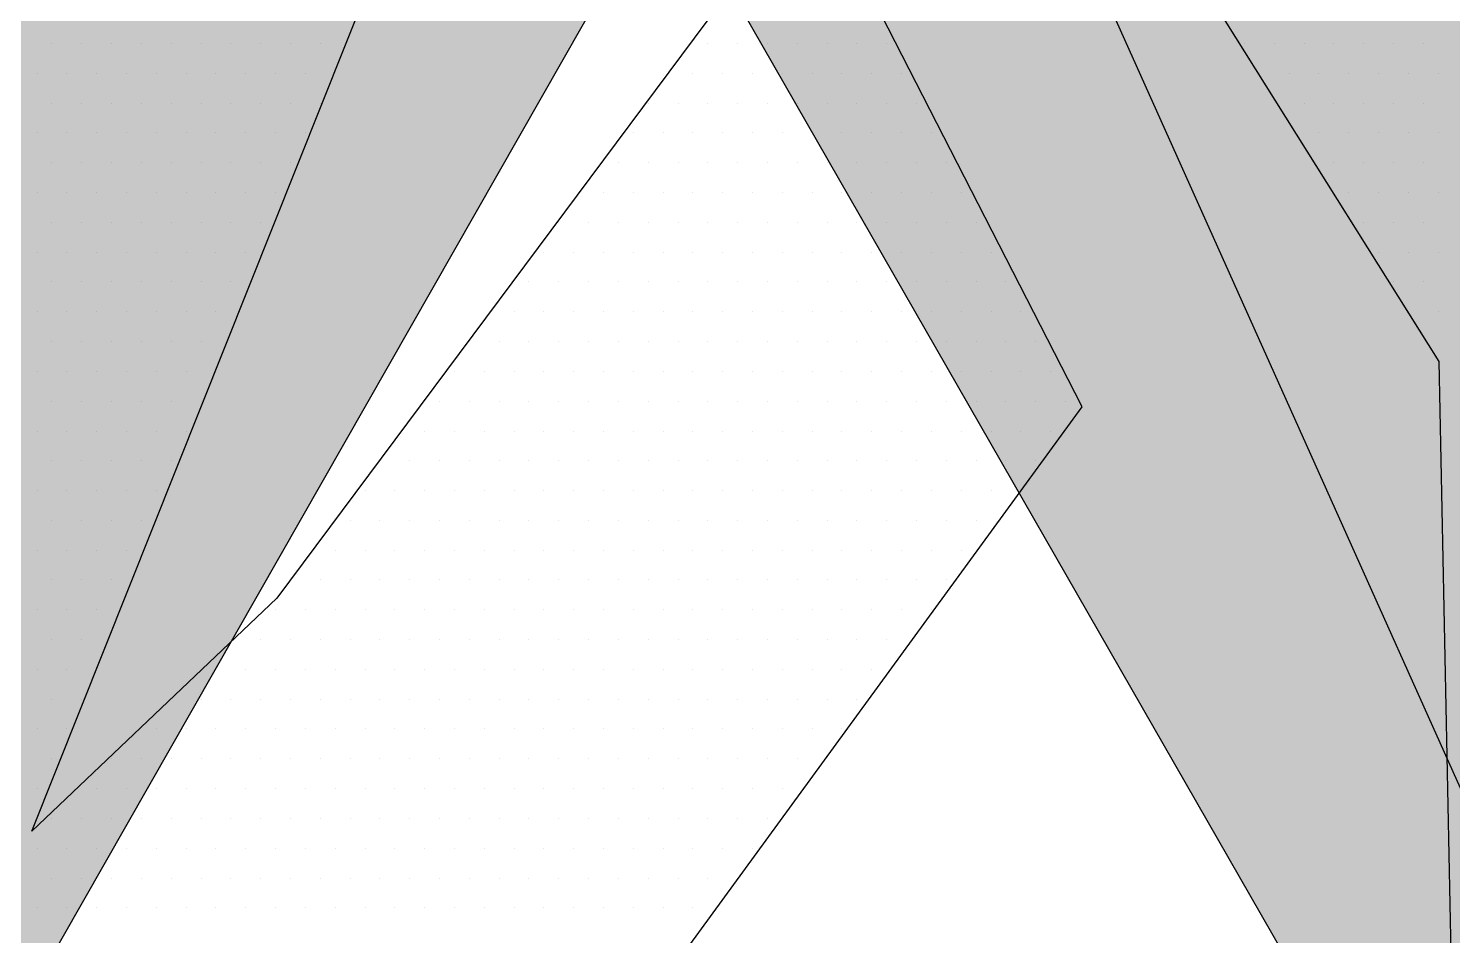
# Model space of a CAD drawing. Header units: metres. Extents: x 9606 to 9900, y 4805 to 4952.
# Drawn here: x 9832.173 to 9832.699, y 4845.294 to 4845.629 of the extents above; entities that cross this region are included whole.
import ezdxf

# ---------------------------------------------------------------- set-up
doc = ezdxf.new("R2010")
doc.units = ezdxf.units.M
doc.header["$LTSCALE"] = 2
doc.linetypes.add('CACHEX2', pattern=[0.75, 0.5, -0.25])
for name, color, linetype in [('CARTOUCHE', 7, 'Continuous'), ('LOGO', 4, 'Continuous'), ('rosace', 7, 'Continuous')]:
    doc.layers.add(name, color=color, linetype=linetype)

# ---------------------------------------------------------------- blocks, each defined once
blk = doc.blocks.new('A$C715108E3')
at = {"layer": 'LOGO', "color": 131}
for p, q in [((-9.2863, -16.1747), (-9.2863, -16.1747)), ((-9.1945, -16.1747), (-9.1945, -16.1747)), ((-9.1027, -16.1747), (-9.1027, -16.1747)), ((-9.0112, -16.1747), (-9.0112, -16.1747)), ((-8.9194, -16.1747), (-8.9194, -16.1747)), ((-8.8273, -16.1747), (-8.8273, -16.1747)), ((-8.7361, -16.1747), (-8.7361, -16.1747)), ((-8.6442, -16.1747), (-8.6442, -16.1747)), ((-8.552, -16.1747), (-8.552, -16.1747)), ((-8.461, -16.1747), (-8.461, -16.1747)), ((-7.3228, -16.1747), (-7.3228, -16.1747)), ((-7.2683, -16.1747), (-7.2683, -16.1747)), ((-7.1764, -16.1747), (-7.1764, -16.1747)), ((-7.0846, -16.1747), (-7.0846, -16.1747)), ((-6.9924, -16.1747), (-6.9924, -16.1747)), ((-6.9013, -16.1747), (-6.9013, -16.1747)), ((-6.8095, -16.1747), (-6.8095, -16.1747)), ((-6.7175, -16.1747), (-6.7175, -16.1747)), ((-5.6329, -16.1747), (-5.6329, -16.1747)), ((-5.6168, -16.1747), (-5.6168, -16.1747)), ((-5.5248, -16.1747), (-5.5248, -16.1747)), ((-5.4335, -16.1747), (-5.4335, -16.1747)), ((-5.3417, -16.1747), (-5.3417, -16.1747)), ((-5.2498, -16.1747), (-5.2498, -16.1747)), ((-5.1584, -16.1747), (-5.1584, -16.1747)), ((-5.0665, -16.1747), (-5.0665, -16.1747)), ((-9.3321, -16.2673), (-9.3321, -16.2673)), ((-9.2402, -16.2673), (-9.2402, -16.2673)), ((-9.1488, -16.2673), (-9.1488, -16.2673)), ((-9.0569, -16.2673), (-9.0569, -16.2673)), ((-8.9651, -16.2673), (-8.9651, -16.2673)), ((-8.8736, -16.2673), (-8.8736, -16.2673)), ((-8.7818, -16.2673), (-8.7818, -16.2673)), ((-8.69, -16.2673), (-8.69, -16.2673)), ((-8.5985, -16.2673), (-8.5985, -16.2673)), ((-8.5067, -16.2673), (-8.5067, -16.2673)), ((-7.3908, -16.2673), (-7.3908, -16.2673)), ((-7.314, -16.2673), (-7.314, -16.2673)), ((-7.2222, -16.2673), (-7.2222, -16.2673)), ((-7.1307, -16.2673), (-7.1307, -16.2673)), ((-7.0389, -16.2673), (-7.0389, -16.2673)), ((-6.947, -16.2673), (-6.947, -16.2673)), ((-6.8552, -16.2673), (-6.8552, -16.2673)), ((-6.7637, -16.2673), (-6.7637, -16.2673)), ((-6.6719, -16.2673), (-6.6719, -16.2673)), ((-5.5755, -16.2675), (-5.5755, -16.2675)), ((-5.5712, -16.2675), (-5.5712, -16.2675)), ((-5.4792, -16.2675), (-5.4792, -16.2675)), ((-5.3874, -16.2675), (-5.3874, -16.2675)), ((-5.2959, -16.2675), (-5.2959, -16.2675)), ((-5.2041, -16.2675), (-5.2041, -16.2675)), ((-5.1123, -16.2675), (-5.1123, -16.2675)), ((-5.0208, -16.2675), (-5.0208, -16.2675)), ((-9.2863, -16.3587), (-9.2863, -16.3587)), ((-9.1945, -16.3587), (-9.1945, -16.3587)), ((-9.1027, -16.3587), (-9.1027, -16.3587)), ((-9.0112, -16.3587), (-9.0112, -16.3587)), ((-8.9194, -16.3587), (-8.9194, -16.3587)), ((-8.8273, -16.3587), (-8.8273, -16.3587)), ((-8.7361, -16.3587), (-8.7361, -16.3587)), ((-8.6442, -16.3587), (-8.6442, -16.3587)), ((-8.552, -16.3587), (-8.552, -16.3587)), ((-8.461, -16.3587), (-8.461, -16.3587)), ((-7.4592, -16.3587), (-7.4592, -16.3587)), ((-7.4515, -16.3587), (-7.4515, -16.3587)), ((-7.3597, -16.3587), (-7.3597, -16.3587)), ((-7.2683, -16.3587), (-7.2683, -16.3587)), ((-7.1764, -16.3587), (-7.1764, -16.3587)), ((-7.0846, -16.3587), (-7.0846, -16.3587)), ((-6.9924, -16.3587), (-6.9924, -16.3587)), ((-6.9013, -16.3587), (-6.9013, -16.3587)), ((-6.8095, -16.3587), (-6.8095, -16.3587)), ((-6.7175, -16.3587), (-6.7175, -16.3587)), ((-6.6262, -16.3587), (-6.6262, -16.3587)), ((-5.5178, -16.3587), (-5.5178, -16.3587)), ((-5.4335, -16.3587), (-5.4335, -16.3587)), ((-5.3417, -16.3587), (-5.3417, -16.3587)), ((-5.2498, -16.3587), (-5.2498, -16.3587)), ((-5.1584, -16.3587), (-5.1584, -16.3587)), ((-5.0665, -16.3587), (-5.0665, -16.3587)), ((-9.3321, -16.45), (-9.3321, -16.45)), ((-9.2402, -16.45), (-9.2402, -16.45)), ((-9.1488, -16.45), (-9.1488, -16.45)), ((-9.0569, -16.45), (-9.0569, -16.45)), ((-8.9651, -16.45), (-8.9651, -16.45)), ((-8.8736, -16.45), (-8.8736, -16.45)), ((-8.7818, -16.45), (-8.7818, -16.45)), ((-8.69, -16.45), (-8.69, -16.45)), ((-8.5985, -16.45), (-8.5985, -16.45)), ((-8.5067, -16.45), (-8.5067, -16.45)), ((-7.5276, -16.45), (-7.5276, -16.45)), ((-7.4973, -16.45), (-7.4973, -16.45)), ((-7.4058, -16.45), (-7.4058, -16.45)), ((-7.314, -16.45), (-7.314, -16.45)), ((-7.2222, -16.45), (-7.2222, -16.45)), ((-7.1307, -16.45), (-7.1307, -16.45)), ((-7.0389, -16.45), (-7.0389, -16.45)), ((-6.947, -16.45), (-6.947, -16.45)), ((-6.8552, -16.45), (-6.8552, -16.45)), ((-6.7637, -16.45), (-6.7637, -16.45)), ((-6.6719, -16.45), (-6.6719, -16.45)), ((-6.5797, -16.45), (-6.5797, -16.45)), ((-5.4603, -16.45), (-5.4603, -16.45)), ((-5.3874, -16.45), (-5.3874, -16.45)), ((-5.2959, -16.45), (-5.2959, -16.45)), ((-5.2041, -16.45), (-5.2041, -16.45)), ((-5.1123, -16.45), (-5.1123, -16.45)), ((-5.0208, -16.45), (-5.0208, -16.45)), ((-9.2863, -16.5424), (-9.2863, -16.5424)), ((-9.1945, -16.5424), (-9.1945, -16.5424)), ((-9.1027, -16.5424), (-9.1027, -16.5424)), ((-9.0112, -16.5424), (-9.0112, -16.5424)), ((-8.9194, -16.5424), (-8.9194, -16.5424)), ((-8.8273, -16.5424), (-8.8273, -16.5424)), ((-8.7361, -16.5424), (-8.7361, -16.5424)), ((-8.6442, -16.5424), (-8.6442, -16.5424)), ((-8.552, -16.5424), (-8.552, -16.5424)), ((-7.5957, -16.5424), (-7.5957, -16.5424)), ((-7.5434, -16.5424), (-7.5434, -16.5424)), ((-7.4515, -16.5424), (-7.4515, -16.5424)), ((-7.3597, -16.5424), (-7.3597, -16.5424)), ((-7.2683, -16.5424), (-7.2683, -16.5424)), ((-7.1764, -16.5424), (-7.1764, -16.5424)), ((-7.0846, -16.5424), (-7.0846, -16.5424)), ((-6.9924, -16.5424), (-6.9924, -16.5424)), ((-6.9013, -16.5424), (-6.9013, -16.5424)), ((-6.8095, -16.5424), (-6.8095, -16.5424)), ((-6.7175, -16.5424), (-6.7175, -16.5424)), ((-6.6262, -16.5424), (-6.6262, -16.5424)), ((-6.5343, -16.5424), (-6.5343, -16.5424)), ((-5.4031, -16.5424), (-5.4031, -16.5424)), ((-5.3417, -16.5424), (-5.3417, -16.5424)), ((-5.2498, -16.5424), (-5.2498, -16.5424)), ((-5.1584, -16.5424), (-5.1584, -16.5424)), ((-5.0665, -16.5424), (-5.0665, -16.5424)), ((-9.3321, -16.6339), (-9.3321, -16.6339)), ((-9.2402, -16.6339), (-9.2402, -16.6339)), ((-9.1488, -16.6339), (-9.1488, -16.6339)), ((-9.0569, -16.6339), (-9.0569, -16.6339)), ((-8.9651, -16.6339), (-8.9651, -16.6339)), ((-8.8736, -16.6339), (-8.8736, -16.6339)), ((-8.7818, -16.6339), (-8.7818, -16.6339)), ((-8.69, -16.6339), (-8.69, -16.6339)), ((-8.5985, -16.6339), (-8.5985, -16.6339)), ((-7.6641, -16.6339), (-7.6641, -16.6339)), ((-7.5891, -16.6339), (-7.5891, -16.6339)), ((-7.4973, -16.6339), (-7.4973, -16.6339)), ((-7.4058, -16.6339), (-7.4058, -16.6339)), ((-7.314, -16.6339), (-7.314, -16.6339)), ((-7.2222, -16.6339), (-7.2222, -16.6339)), ((-7.1307, -16.6339), (-7.1307, -16.6339)), ((-7.0389, -16.6339), (-7.0389, -16.6339)), ((-6.947, -16.6339), (-6.947, -16.6339)), ((-6.8552, -16.6339), (-6.8552, -16.6339)), ((-6.7637, -16.6339), (-6.7637, -16.6339)), ((-6.6719, -16.6339), (-6.6719, -16.6339)), ((-6.5797, -16.6339), (-6.5797, -16.6339)), ((-6.4886, -16.6339), (-6.4886, -16.6339)), ((-5.3454, -16.6339), (-5.3454, -16.6339)), ((-5.2959, -16.6339), (-5.2959, -16.6339)), ((-5.2041, -16.6339), (-5.2041, -16.6339)), ((-5.1123, -16.6339), (-5.1123, -16.6339)), ((-5.0208, -16.6339), (-5.0208, -16.6339)), ((-9.2863, -16.7251), (-9.2863, -16.7251)), ((-9.1945, -16.7251), (-9.1945, -16.7251)), ((-9.1027, -16.7251), (-9.1027, -16.7251)), ((-9.0112, -16.7251), (-9.0112, -16.7251)), ((-8.9194, -16.7251), (-8.9194, -16.7251)), ((-8.8273, -16.7251), (-8.8273, -16.7251)), ((-8.7361, -16.7251), (-8.7361, -16.7251)), ((-8.6442, -16.7251), (-8.6442, -16.7251)), ((-7.7321, -16.7251), (-7.7321, -16.7251)), ((-7.7267, -16.7251), (-7.7267, -16.7251)), ((-7.635, -16.7251), (-7.635, -16.7251)), ((-7.5434, -16.7251), (-7.5434, -16.7251)), ((-7.4515, -16.7251), (-7.4515, -16.7251)), ((-7.3597, -16.7251), (-7.3597, -16.7251)), ((-7.2683, -16.7251), (-7.2683, -16.7251)), ((-7.1764, -16.7251), (-7.1764, -16.7251)), ((-7.0846, -16.7251), (-7.0846, -16.7251)), ((-6.9924, -16.7251), (-6.9924, -16.7251)), ((-6.9013, -16.7251), (-6.9013, -16.7251)), ((-6.8095, -16.7251), (-6.8095, -16.7251)), ((-6.7175, -16.7251), (-6.7175, -16.7251)), ((-6.6262, -16.7251), (-6.6262, -16.7251)), ((-6.5343, -16.7251), (-6.5343, -16.7251)), ((-6.4423, -16.7251), (-6.4423, -16.7251)), ((-5.2877, -16.7251), (-5.2877, -16.7251)), ((-5.2498, -16.7251), (-5.2498, -16.7251)), ((-5.1584, -16.7251), (-5.1584, -16.7251)), ((-5.0665, -16.7251), (-5.0665, -16.7251)), ((-9.3321, -16.8175), (-9.3321, -16.8175)), ((-9.2402, -16.8175), (-9.2402, -16.8175)), ((-9.1488, -16.8175), (-9.1488, -16.8175)), ((-9.0569, -16.8175), (-9.0569, -16.8175)), ((-8.9651, -16.8175), (-8.9651, -16.8175)), ((-8.8736, -16.8175), (-8.8736, -16.8175)), ((-8.7818, -16.8175), (-8.7818, -16.8175)), ((-8.69, -16.8175), (-8.69, -16.8175)), ((-7.8005, -16.8175), (-7.8005, -16.8175)), ((-7.7724, -16.8175), (-7.7724, -16.8175)), ((-7.6809, -16.8175), (-7.6809, -16.8175)), ((-7.5891, -16.8175), (-7.5891, -16.8175)), ((-7.4973, -16.8175), (-7.4973, -16.8175)), ((-7.4058, -16.8175), (-7.4058, -16.8175)), ((-7.314, -16.8175), (-7.314, -16.8175)), ((-7.2222, -16.8175), (-7.2222, -16.8175)), ((-7.1307, -16.8175), (-7.1307, -16.8175)), ((-7.0389, -16.8175), (-7.0389, -16.8175)), ((-6.947, -16.8175), (-6.947, -16.8175)), ((-6.8552, -16.8175), (-6.8552, -16.8175)), ((-6.7637, -16.8175), (-6.7637, -16.8175)), ((-6.6719, -16.8175), (-6.6719, -16.8175)), ((-6.5797, -16.8175), (-6.5797, -16.8175)), ((-6.4886, -16.8175), (-6.4886, -16.8175)), ((-6.3966, -16.8175), (-6.3966, -16.8175)), ((-5.2301, -16.8175), (-5.2301, -16.8175)), ((-5.2041, -16.8175), (-5.2041, -16.8175)), ((-5.1123, -16.8175), (-5.1123, -16.8175)), ((-5.0208, -16.8175), (-5.0208, -16.8175)), ((-9.2863, -16.909), (-9.2863, -16.909)), ((-9.1945, -16.909), (-9.1945, -16.909)), ((-9.1027, -16.909), (-9.1027, -16.909)), ((-9.0112, -16.909), (-9.0112, -16.909)), ((-8.9194, -16.909), (-8.9194, -16.909)), ((-8.8273, -16.909), (-8.8273, -16.909)), ((-8.7361, -16.909), (-8.7361, -16.909)), ((-7.8693, -16.909), (-7.8693, -16.909)), ((-7.8187, -16.909), (-7.8187, -16.909)), ((-7.7267, -16.909), (-7.7267, -16.909)), ((-7.635, -16.909), (-7.635, -16.909)), ((-7.5434, -16.909), (-7.5434, -16.909)), ((-7.4515, -16.909), (-7.4515, -16.909)), ((-7.3597, -16.909), (-7.3597, -16.909)), ((-7.2683, -16.909), (-7.2683, -16.909)), ((-7.1764, -16.909), (-7.1764, -16.909)), ((-7.0846, -16.909), (-7.0846, -16.909)), ((-6.9924, -16.909), (-6.9924, -16.909)), ((-6.9013, -16.909), (-6.9013, -16.909)), ((-6.8095, -16.909), (-6.8095, -16.909)), ((-6.7175, -16.909), (-6.7175, -16.909)), ((-6.6262, -16.909), (-6.6262, -16.909)), ((-6.5343, -16.909), (-6.5343, -16.909)), ((-6.4423, -16.909), (-6.4423, -16.909)), ((-6.3511, -16.909), (-6.3511, -16.909)), ((-5.1726, -16.909), (-5.1726, -16.909)), ((-5.1584, -16.909), (-5.1584, -16.909)), ((-5.0665, -16.909), (-5.0665, -16.909)), ((-9.3321, -17.0003), (-9.3321, -17.0003)), ((-9.2402, -17.0003), (-9.2402, -17.0003)), ((-9.1488, -17.0003), (-9.1488, -17.0003)), ((-9.0569, -17.0003), (-9.0569, -17.0003)), ((-8.9651, -17.0003), (-8.9651, -17.0003)), ((-8.8736, -17.0003), (-8.8736, -17.0003)), ((-8.7818, -17.0003), (-8.7818, -17.0003)), ((-7.9373, -17.0003), (-7.9373, -17.0003)), ((-7.8642, -17.0003), (-7.8642, -17.0003)), ((-7.7724, -17.0003), (-7.7724, -17.0003)), ((-7.6809, -17.0003), (-7.6809, -17.0003)), ((-7.5891, -17.0003), (-7.5891, -17.0003)), ((-7.4973, -17.0003), (-7.4973, -17.0003)), ((-7.4058, -17.0003), (-7.4058, -17.0003)), ((-7.314, -17.0003), (-7.314, -17.0003)), ((-7.2222, -17.0003), (-7.2222, -17.0003)), ((-7.1307, -17.0003), (-7.1307, -17.0003)), ((-7.0389, -17.0003), (-7.0389, -17.0003)), ((-6.947, -17.0003), (-6.947, -17.0003)), ((-6.8552, -17.0003), (-6.8552, -17.0003)), ((-6.7637, -17.0003), (-6.7637, -17.0003)), ((-6.6719, -17.0003), (-6.6719, -17.0003)), ((-6.5797, -17.0003), (-6.5797, -17.0003)), ((-6.4886, -17.0003), (-6.4886, -17.0003)), ((-6.3966, -17.0003), (-6.3966, -17.0003)), ((-6.3046, -17.0003), (-6.3046, -17.0003)), ((-5.1149, -17.0003), (-5.1149, -17.0003)), ((-5.1123, -17.0003), (-5.1123, -17.0003)), ((-5.0208, -17.0003), (-5.0208, -17.0003)), ((-9.2863, -17.0928), (-9.2863, -17.0928)), ((-9.1945, -17.0928), (-9.1945, -17.0928)), ((-9.1027, -17.0928), (-9.1027, -17.0928)), ((-9.0112, -17.0928), (-9.0112, -17.0928)), ((-8.9194, -17.0928), (-8.9194, -17.0928)), ((-8.8273, -17.0928), (-8.8273, -17.0928)), ((-8.0059, -17.0928), (-8.0059, -17.0928)), ((-8.002, -17.0928), (-8.002, -17.0928)), ((-7.91, -17.0928), (-7.91, -17.0928)), ((-7.8187, -17.0928), (-7.8187, -17.0928)), ((-7.7267, -17.0928), (-7.7267, -17.0928)), ((-7.635, -17.0928), (-7.635, -17.0928)), ((-7.5434, -17.0928), (-7.5434, -17.0928)), ((-7.4515, -17.0928), (-7.4515, -17.0928)), ((-7.3597, -17.0928), (-7.3597, -17.0928)), ((-7.2683, -17.0928), (-7.2683, -17.0928)), ((-7.1764, -17.0928), (-7.1764, -17.0928)), ((-7.0846, -17.0928), (-7.0846, -17.0928)), ((-6.9924, -17.0928), (-6.9924, -17.0928)), ((-6.9013, -17.0928), (-6.9013, -17.0928)), ((-6.8095, -17.0928), (-6.8095, -17.0928)), ((-6.7175, -17.0928), (-6.7175, -17.0928)), ((-6.6262, -17.0928), (-6.6262, -17.0928)), ((-6.5343, -17.0928), (-6.5343, -17.0928)), ((-6.4423, -17.0928), (-6.4423, -17.0928)), ((-6.3511, -17.0928), (-6.3511, -17.0928)), ((-6.259, -17.0928), (-6.259, -17.0928)), ((-5.0579, -17.0928), (-5.0579, -17.0928)), ((-9.3321, -17.1843), (-9.3321, -17.1843)), ((-9.2402, -17.1843), (-9.2402, -17.1843)), ((-9.1488, -17.1843), (-9.1488, -17.1843)), ((-9.0569, -17.1843), (-9.0569, -17.1843)), ((-8.9651, -17.1843), (-8.9651, -17.1843)), ((-8.8736, -17.1843), (-8.8736, -17.1843)), ((-8.0743, -17.1843), (-8.0743, -17.1843)), ((-8.0475, -17.1843), (-8.0475, -17.1843)), ((-7.9563, -17.1843), (-7.9563, -17.1843)), ((-7.8642, -17.1843), (-7.8642, -17.1843)), ((-7.7724, -17.1843), (-7.7724, -17.1843)), ((-7.6809, -17.1843), (-7.6809, -17.1843)), ((-7.5891, -17.1843), (-7.5891, -17.1843)), ((-7.4973, -17.1843), (-7.4973, -17.1843)), ((-7.4058, -17.1843), (-7.4058, -17.1843)), ((-7.314, -17.1843), (-7.314, -17.1843)), ((-7.2222, -17.1843), (-7.2222, -17.1843)), ((-7.1307, -17.1843), (-7.1307, -17.1843)), ((-7.0389, -17.1843), (-7.0389, -17.1843)), ((-6.947, -17.1843), (-6.947, -17.1843)), ((-6.8552, -17.1843), (-6.8552, -17.1843)), ((-6.7637, -17.1843), (-6.7637, -17.1843)), ((-6.6719, -17.1843), (-6.6719, -17.1843)), ((-6.5797, -17.1843), (-6.5797, -17.1843)), ((-6.4886, -17.1843), (-6.4886, -17.1843)), ((-6.3966, -17.1843), (-6.3966, -17.1843)), ((-6.3046, -17.1843), (-6.3046, -17.1843)), ((-6.2133, -17.1843), (-6.2133, -17.1843)), ((-5.0182, -17.1843), (-5.0182, -17.1843)), ((-9.2863, -17.2756), (-9.2863, -17.2756)), ((-9.1945, -17.2756), (-9.1945, -17.2756)), ((-9.1027, -17.2756), (-9.1027, -17.2756)), ((-9.0112, -17.2756), (-9.0112, -17.2756)), ((-8.9194, -17.2756), (-8.9194, -17.2756)), ((-8.8273, -17.2756), (-8.8273, -17.2756)), ((-8.1424, -17.2756), (-8.1424, -17.2756)), ((-8.094, -17.2756), (-8.094, -17.2756)), ((-8.002, -17.2756), (-8.002, -17.2756)), ((-7.91, -17.2756), (-7.91, -17.2756)), ((-7.8187, -17.2756), (-7.8187, -17.2756)), ((-7.7267, -17.2756), (-7.7267, -17.2756)), ((-7.635, -17.2756), (-7.635, -17.2756)), ((-7.5434, -17.2756), (-7.5434, -17.2756)), ((-7.4515, -17.2756), (-7.4515, -17.2756)), ((-7.3597, -17.2756), (-7.3597, -17.2756)), ((-7.2683, -17.2756), (-7.2683, -17.2756)), ((-7.1764, -17.2756), (-7.1764, -17.2756)), ((-7.0846, -17.2756), (-7.0846, -17.2756)), ((-6.9924, -17.2756), (-6.9924, -17.2756)), ((-6.9013, -17.2756), (-6.9013, -17.2756)), ((-6.8095, -17.2756), (-6.8095, -17.2756)), ((-6.7175, -17.2756), (-6.7175, -17.2756)), ((-6.6262, -17.2756), (-6.6262, -17.2756)), ((-6.5343, -17.2756), (-6.5343, -17.2756)), ((-6.4423, -17.2756), (-6.4423, -17.2756)), ((-6.3511, -17.2756), (-6.3511, -17.2756)), ((-6.259, -17.2756), (-6.259, -17.2756)), ((-6.1674, -17.2756), (-6.1674, -17.2756)), ((-5.0167, -17.2756), (-5.0167, -17.2756)), ((-9.3321, -17.368), (-9.3321, -17.368)), ((-9.2402, -17.368), (-9.2402, -17.368)), ((-9.1488, -17.368), (-9.1488, -17.368)), ((-9.0569, -17.368), (-9.0569, -17.368)), ((-8.9651, -17.368), (-8.9651, -17.368)), ((-8.8736, -17.368), (-8.8736, -17.368)), ((-8.2108, -17.368), (-8.2108, -17.368)), ((-8.1394, -17.368), (-8.1394, -17.368)), ((-8.0475, -17.368), (-8.0475, -17.368)), ((-7.9563, -17.368), (-7.9563, -17.368)), ((-7.8642, -17.368), (-7.8642, -17.368)), ((-7.7724, -17.368), (-7.7724, -17.368)), ((-7.6809, -17.368), (-7.6809, -17.368)), ((-7.5891, -17.368), (-7.5891, -17.368)), ((-7.4973, -17.368), (-7.4973, -17.368)), ((-7.4058, -17.368), (-7.4058, -17.368)), ((-7.314, -17.368), (-7.314, -17.368)), ((-7.2222, -17.368), (-7.2222, -17.368)), ((-7.1307, -17.368), (-7.1307, -17.368)), ((-7.0389, -17.368), (-7.0389, -17.368)), ((-6.947, -17.368), (-6.947, -17.368)), ((-6.8552, -17.368), (-6.8552, -17.368)), ((-6.7637, -17.368), (-6.7637, -17.368)), ((-6.6719, -17.368), (-6.6719, -17.368)), ((-6.5797, -17.368), (-6.5797, -17.368)), ((-6.4886, -17.368), (-6.4886, -17.368)), ((-6.3966, -17.368), (-6.3966, -17.368)), ((-6.3046, -17.368), (-6.3046, -17.368)), ((-6.2133, -17.368), (-6.2133, -17.368)), ((-5.0142, -17.368), (-5.0142, -17.368)), ((-9.2863, -17.4592), (-9.2863, -17.4592)), ((-9.1945, -17.4592), (-9.1945, -17.4592)), ((-9.1027, -17.4592), (-9.1027, -17.4592)), ((-9.0112, -17.4592), (-9.0112, -17.4592)), ((-8.9194, -17.4592), (-8.9194, -17.4592)), ((-8.2788, -17.4592), (-8.2788, -17.4592)), ((-8.2771, -17.4592), (-8.2771, -17.4592)), ((-8.1851, -17.4592), (-8.1851, -17.4592)), ((-8.094, -17.4592), (-8.094, -17.4592)), ((-8.002, -17.4592), (-8.002, -17.4592)), ((-7.91, -17.4592), (-7.91, -17.4592)), ((-7.8187, -17.4592), (-7.8187, -17.4592)), ((-7.7267, -17.4592), (-7.7267, -17.4592)), ((-7.635, -17.4592), (-7.635, -17.4592)), ((-7.5434, -17.4592), (-7.5434, -17.4592)), ((-7.4515, -17.4592), (-7.4515, -17.4592)), ((-7.3597, -17.4592), (-7.3597, -17.4592)), ((-7.2683, -17.4592), (-7.2683, -17.4592)), ((-7.1764, -17.4592), (-7.1764, -17.4592)), ((-7.0846, -17.4592), (-7.0846, -17.4592)), ((-6.9924, -17.4592), (-6.9924, -17.4592)), ((-6.9013, -17.4592), (-6.9013, -17.4592)), ((-6.8095, -17.4592), (-6.8095, -17.4592)), ((-6.7175, -17.4592), (-6.7175, -17.4592)), ((-6.6262, -17.4592), (-6.6262, -17.4592)), ((-6.5343, -17.4592), (-6.5343, -17.4592)), ((-6.4423, -17.4592), (-6.4423, -17.4592)), ((-6.3511, -17.4592), (-6.3511, -17.4592)), ((-6.259, -17.4592), (-6.259, -17.4592)), ((-5.0127, -17.4592), (-5.0127, -17.4592)), ((-9.3321, -17.5507), (-9.3321, -17.5507)), ((-9.2402, -17.5507), (-9.2402, -17.5507)), ((-9.1488, -17.5507), (-9.1488, -17.5507)), ((-9.0569, -17.5507), (-9.0569, -17.5507)), ((-8.9651, -17.5507), (-8.9651, -17.5507)), ((-8.3472, -17.5507), (-8.3472, -17.5507)), ((-8.3228, -17.5507), (-8.3228, -17.5507)), ((-8.2316, -17.5507), (-8.2316, -17.5507)), ((-8.1394, -17.5507), (-8.1394, -17.5507)), ((-8.0475, -17.5507), (-8.0475, -17.5507)), ((-7.9563, -17.5507), (-7.9563, -17.5507)), ((-7.8642, -17.5507), (-7.8642, -17.5507)), ((-7.7724, -17.5507), (-7.7724, -17.5507)), ((-7.6809, -17.5507), (-7.6809, -17.5507)), ((-7.5891, -17.5507), (-7.5891, -17.5507)), ((-7.4973, -17.5507), (-7.4973, -17.5507)), ((-7.4058, -17.5507), (-7.4058, -17.5507)), ((-7.314, -17.5507), (-7.314, -17.5507)), ((-7.2222, -17.5507), (-7.2222, -17.5507)), ((-7.1307, -17.5507), (-7.1307, -17.5507)), ((-7.0389, -17.5507), (-7.0389, -17.5507)), ((-6.947, -17.5507), (-6.947, -17.5507)), ((-6.8552, -17.5507), (-6.8552, -17.5507)), ((-6.7637, -17.5507), (-6.7637, -17.5507)), ((-6.6719, -17.5507), (-6.6719, -17.5507)), ((-6.5797, -17.5507), (-6.5797, -17.5507)), ((-6.4886, -17.5507), (-6.4886, -17.5507)), ((-6.3966, -17.5507), (-6.3966, -17.5507)), ((-6.3046, -17.5507), (-6.3046, -17.5507)), ((-5.0103, -17.5507), (-5.0103, -17.5507)), ((-9.2863, -17.6431), (-9.2863, -17.6431)), ((-9.1945, -17.6431), (-9.1945, -17.6431)), ((-9.1027, -17.6431), (-9.1027, -17.6431)), ((-9.0112, -17.6431), (-9.0112, -17.6431)), ((-8.4156, -17.6431), (-8.4156, -17.6431)), ((-8.3691, -17.6431), (-8.3691, -17.6431)), ((-8.2771, -17.6431), (-8.2771, -17.6431)), ((-8.1851, -17.6431), (-8.1851, -17.6431)), ((-8.094, -17.6431), (-8.094, -17.6431)), ((-8.002, -17.6431), (-8.002, -17.6431)), ((-7.91, -17.6431), (-7.91, -17.6431)), ((-7.8187, -17.6431), (-7.8187, -17.6431)), ((-7.7267, -17.6431), (-7.7267, -17.6431)), ((-7.635, -17.6431), (-7.635, -17.6431)), ((-7.5434, -17.6431), (-7.5434, -17.6431)), ((-7.4515, -17.6431), (-7.4515, -17.6431)), ((-7.3597, -17.6431), (-7.3597, -17.6431)), ((-7.2683, -17.6431), (-7.2683, -17.6431)), ((-7.1764, -17.6431), (-7.1764, -17.6431)), ((-7.0846, -17.6431), (-7.0846, -17.6431)), ((-6.9924, -17.6431), (-6.9924, -17.6431)), ((-6.9013, -17.6431), (-6.9013, -17.6431)), ((-6.8095, -17.6431), (-6.8095, -17.6431)), ((-6.7175, -17.6431), (-6.7175, -17.6431)), ((-6.6262, -17.6431), (-6.6262, -17.6431)), ((-6.5343, -17.6431), (-6.5343, -17.6431)), ((-6.4423, -17.6431), (-6.4423, -17.6431)), ((-5.0088, -17.6431), (-5.0088, -17.6431)), ((-9.3321, -17.7343), (-9.3321, -17.7343)), ((-9.2402, -17.7343), (-9.2402, -17.7343)), ((-9.1488, -17.7343), (-9.1488, -17.7343)), ((-9.0569, -17.7343), (-9.0569, -17.7343)), ((-8.4838, -17.7343), (-8.4838, -17.7343)), ((-8.4149, -17.7343), (-8.4149, -17.7343)), ((-8.3228, -17.7343), (-8.3228, -17.7343)), ((-8.2316, -17.7343), (-8.2316, -17.7343)), ((-8.1394, -17.7343), (-8.1394, -17.7343)), ((-8.0475, -17.7343), (-8.0475, -17.7343)), ((-7.9563, -17.7343), (-7.9563, -17.7343)), ((-7.8642, -17.7343), (-7.8642, -17.7343)), ((-7.7724, -17.7343), (-7.7724, -17.7343)), ((-7.6809, -17.7343), (-7.6809, -17.7343)), ((-7.5891, -17.7343), (-7.5891, -17.7343)), ((-7.4973, -17.7343), (-7.4973, -17.7343)), ((-7.4058, -17.7343), (-7.4058, -17.7343)), ((-7.314, -17.7343), (-7.314, -17.7343)), ((-7.2222, -17.7343), (-7.2222, -17.7343)), ((-7.1307, -17.7343), (-7.1307, -17.7343)), ((-7.0389, -17.7343), (-7.0389, -17.7343)), ((-6.947, -17.7343), (-6.947, -17.7343)), ((-6.8552, -17.7343), (-6.8552, -17.7343)), ((-6.7637, -17.7343), (-6.7637, -17.7343)), ((-6.6719, -17.7343), (-6.6719, -17.7343)), ((-6.5797, -17.7343), (-6.5797, -17.7343)), ((-6.4886, -17.7343), (-6.4886, -17.7343)), ((-5.0066, -17.7343), (-5.0066, -17.7343)), ((-9.2863, -17.8258), (-9.2863, -17.8258)), ((-9.1945, -17.8258), (-9.1945, -17.8258)), ((-9.1027, -17.8258), (-9.1027, -17.8258)), ((-8.552, -17.8258), (-8.552, -17.8258)), ((-8.461, -17.8258), (-8.461, -17.8258)), ((-8.3691, -17.8258), (-8.3691, -17.8258)), ((-8.2771, -17.8258), (-8.2771, -17.8258)), ((-8.1851, -17.8258), (-8.1851, -17.8258)), ((-8.094, -17.8258), (-8.094, -17.8258)), ((-8.002, -17.8258), (-8.002, -17.8258)), ((-7.91, -17.8258), (-7.91, -17.8258)), ((-7.8187, -17.8258), (-7.8187, -17.8258)), ((-7.7267, -17.8258), (-7.7267, -17.8258)), ((-7.635, -17.8258), (-7.635, -17.8258)), ((-7.5434, -17.8258), (-7.5434, -17.8258)), ((-7.4515, -17.8258), (-7.4515, -17.8258)), ((-7.3597, -17.8258), (-7.3597, -17.8258)), ((-7.2683, -17.8258), (-7.2683, -17.8258)), ((-7.1764, -17.8258), (-7.1764, -17.8258)), ((-7.0846, -17.8258), (-7.0846, -17.8258)), ((-6.9924, -17.8258), (-6.9924, -17.8258)), ((-6.9013, -17.8258), (-6.9013, -17.8258)), ((-6.8095, -17.8258), (-6.8095, -17.8258)), ((-6.7175, -17.8258), (-6.7175, -17.8258)), ((-6.6262, -17.8258), (-6.6262, -17.8258)), ((-6.5343, -17.8258), (-6.5343, -17.8258)), ((-5.0051, -17.8258), (-5.0051, -17.8258)), ((-9.3321, -17.9182), (-9.3321, -17.9182)), ((-9.2402, -17.9182), (-9.2402, -17.9182)), ((-9.1488, -17.9182), (-9.1488, -17.9182)), ((-8.6315, -17.9182), (-8.6315, -17.9182)), ((-8.5985, -17.9182), (-8.5985, -17.9182)), ((-8.5067, -17.9182), (-8.5067, -17.9182)), ((-8.4149, -17.9182), (-8.4149, -17.9182)), ((-8.3228, -17.9182), (-8.3228, -17.9182)), ((-8.2316, -17.9182), (-8.2316, -17.9182)), ((-8.1394, -17.9182), (-8.1394, -17.9182)), ((-8.0475, -17.9182), (-8.0475, -17.9182)), ((-7.9563, -17.9182), (-7.9563, -17.9182)), ((-7.8642, -17.9182), (-7.8642, -17.9182)), ((-7.7724, -17.9182), (-7.7724, -17.9182)), ((-7.6809, -17.9182), (-7.6809, -17.9182)), ((-7.5891, -17.9182), (-7.5891, -17.9182)), ((-7.4973, -17.9182), (-7.4973, -17.9182)), ((-7.4058, -17.9182), (-7.4058, -17.9182)), ((-7.314, -17.9182), (-7.314, -17.9182)), ((-7.2222, -17.9182), (-7.2222, -17.9182)), ((-7.1307, -17.9182), (-7.1307, -17.9182)), ((-7.0389, -17.9182), (-7.0389, -17.9182)), ((-6.947, -17.9182), (-6.947, -17.9182)), ((-6.8552, -17.9182), (-6.8552, -17.9182)), ((-6.7637, -17.9182), (-6.7637, -17.9182)), ((-6.6719, -17.9182), (-6.6719, -17.9182)), ((-6.5797, -17.9182), (-6.5797, -17.9182)), ((-5.0036, -17.9182), (-5.0036, -17.9182)), ((-9.2863, -18.0097), (-9.2863, -18.0097)), ((-9.1945, -18.0097), (-9.1945, -18.0097)), ((-8.7278, -18.0097), (-8.7278, -18.0097)), ((-8.6442, -18.0097), (-8.6442, -18.0097)), ((-8.552, -18.0097), (-8.552, -18.0097)), ((-8.461, -18.0097), (-8.461, -18.0097)), ((-8.3691, -18.0097), (-8.3691, -18.0097)), ((-8.2771, -18.0097), (-8.2771, -18.0097)), ((-8.1851, -18.0097), (-8.1851, -18.0097)), ((-8.094, -18.0097), (-8.094, -18.0097)), ((-8.002, -18.0097), (-8.002, -18.0097)), ((-7.91, -18.0097), (-7.91, -18.0097)), ((-7.8187, -18.0097), (-7.8187, -18.0097)), ((-7.7267, -18.0097), (-7.7267, -18.0097)), ((-7.635, -18.0097), (-7.635, -18.0097)), ((-7.5434, -18.0097), (-7.5434, -18.0097)), ((-7.4515, -18.0097), (-7.4515, -18.0097)), ((-7.3597, -18.0097), (-7.3597, -18.0097)), ((-7.2683, -18.0097), (-7.2683, -18.0097)), ((-7.1764, -18.0097), (-7.1764, -18.0097)), ((-7.0846, -18.0097), (-7.0846, -18.0097)), ((-6.9924, -18.0097), (-6.9924, -18.0097)), ((-6.9013, -18.0097), (-6.9013, -18.0097)), ((-6.8095, -18.0097), (-6.8095, -18.0097)), ((-6.7175, -18.0097), (-6.7175, -18.0097)), ((-5.0013, -18.0097), (-5.0013, -18.0097)), ((-9.3321, -18.1009), (-9.3321, -18.1009)), ((-9.2402, -18.1009), (-9.2402, -18.1009)), ((-8.8245, -18.1009), (-8.8245, -18.1009)), ((-8.7818, -18.1009), (-8.7818, -18.1009)), ((-8.69, -18.1009), (-8.69, -18.1009)), ((-8.5985, -18.1009), (-8.5985, -18.1009)), ((-8.5067, -18.1009), (-8.5067, -18.1009)), ((-8.4149, -18.1009), (-8.4149, -18.1009)), ((-8.3228, -18.1009), (-8.3228, -18.1009)), ((-8.2316, -18.1009), (-8.2316, -18.1009)), ((-8.1394, -18.1009), (-8.1394, -18.1009)), ((-8.0475, -18.1009), (-8.0475, -18.1009)), ((-7.9563, -18.1009), (-7.9563, -18.1009)), ((-7.8642, -18.1009), (-7.8642, -18.1009)), ((-7.7724, -18.1009), (-7.7724, -18.1009)), ((-7.6809, -18.1009), (-7.6809, -18.1009)), ((-7.5891, -18.1009), (-7.5891, -18.1009)), ((-7.4973, -18.1009), (-7.4973, -18.1009)), ((-7.4058, -18.1009), (-7.4058, -18.1009)), ((-7.314, -18.1009), (-7.314, -18.1009)), ((-7.2222, -18.1009), (-7.2222, -18.1009)), ((-7.1307, -18.1009), (-7.1307, -18.1009)), ((-7.0389, -18.1009), (-7.0389, -18.1009)), ((-6.947, -18.1009), (-6.947, -18.1009)), ((-6.8552, -18.1009), (-6.8552, -18.1009)), ((-6.7637, -18.1009), (-6.7637, -18.1009)), ((-4.9998, -18.1009), (-4.9998, -18.1009)), ((-9.2863, -18.1933), (-9.2863, -18.1933)), ((-9.1945, -18.1933), (-9.1945, -18.1933)), ((-8.9216, -18.1933), (-8.9216, -18.1933)), ((-8.9194, -18.1933), (-8.9194, -18.1933)), ((-8.8273, -18.1933), (-8.8273, -18.1933)), ((-8.7361, -18.1933), (-8.7361, -18.1933)), ((-8.6442, -18.1933), (-8.6442, -18.1933)), ((-8.552, -18.1933), (-8.552, -18.1933)), ((-8.461, -18.1933), (-8.461, -18.1933)), ((-8.3691, -18.1933), (-8.3691, -18.1933)), ((-8.2771, -18.1933), (-8.2771, -18.1933)), ((-8.1851, -18.1933), (-8.1851, -18.1933)), ((-8.094, -18.1933), (-8.094, -18.1933)), ((-8.002, -18.1933), (-8.002, -18.1933)), ((-7.91, -18.1933), (-7.91, -18.1933)), ((-7.8187, -18.1933), (-7.8187, -18.1933)), ((-7.7267, -18.1933), (-7.7267, -18.1933)), ((-7.635, -18.1933), (-7.635, -18.1933)), ((-7.5434, -18.1933), (-7.5434, -18.1933)), ((-7.4515, -18.1933), (-7.4515, -18.1933)), ((-7.3597, -18.1933), (-7.3597, -18.1933)), ((-7.2683, -18.1933), (-7.2683, -18.1933)), ((-7.1764, -18.1933), (-7.1764, -18.1933)), ((-7.0846, -18.1933), (-7.0846, -18.1933)), ((-6.9924, -18.1933), (-6.9924, -18.1933)), ((-6.9013, -18.1933), (-6.9013, -18.1933)), ((-6.8095, -18.1933), (-6.8095, -18.1933)), ((-4.9974, -18.1933), (-4.9974, -18.1933)), ((-9.3321, -18.2848), (-9.3321, -18.2848)), ((-9.2402, -18.2848), (-9.2402, -18.2848)), ((-9.0178, -18.2848), (-9.0178, -18.2848)), ((-8.9651, -18.2848), (-8.9651, -18.2848)), ((-8.8736, -18.2848), (-8.8736, -18.2848)), ((-8.7818, -18.2848), (-8.7818, -18.2848)), ((-8.69, -18.2848), (-8.69, -18.2848)), ((-8.5985, -18.2848), (-8.5985, -18.2848)), ((-8.5067, -18.2848), (-8.5067, -18.2848)), ((-8.4149, -18.2848), (-8.4149, -18.2848)), ((-8.3228, -18.2848), (-8.3228, -18.2848)), ((-8.2316, -18.2848), (-8.2316, -18.2848)), ((-8.1394, -18.2848), (-8.1394, -18.2848)), ((-8.0475, -18.2848), (-8.0475, -18.2848)), ((-7.9563, -18.2848), (-7.9563, -18.2848)), ((-7.8642, -18.2848), (-7.8642, -18.2848)), ((-7.7724, -18.2848), (-7.7724, -18.2848)), ((-7.6809, -18.2848), (-7.6809, -18.2848)), ((-7.5891, -18.2848), (-7.5891, -18.2848)), ((-7.4973, -18.2848), (-7.4973, -18.2848)), ((-7.4058, -18.2848), (-7.4058, -18.2848)), ((-7.314, -18.2848), (-7.314, -18.2848)), ((-7.2222, -18.2848), (-7.2222, -18.2848)), ((-7.1307, -18.2848), (-7.1307, -18.2848)), ((-7.0389, -18.2848), (-7.0389, -18.2848)), ((-6.947, -18.2848), (-6.947, -18.2848)), ((-6.8552, -18.2848), (-6.8552, -18.2848)), ((-4.9957, -18.2848), (-4.9957, -18.2848)), ((-9.2863, -18.3761), (-9.2863, -18.3761)), ((-9.1147, -18.3761), (-9.1147, -18.3761)), ((-9.1027, -18.3761), (-9.1027, -18.3761)), ((-9.0112, -18.3761), (-9.0112, -18.3761)), ((-8.9194, -18.3761), (-8.9194, -18.3761)), ((-8.8273, -18.3761), (-8.8273, -18.3761)), ((-8.7361, -18.3761), (-8.7361, -18.3761)), ((-8.6442, -18.3761), (-8.6442, -18.3761)), ((-8.552, -18.3761), (-8.552, -18.3761)), ((-8.461, -18.3761), (-8.461, -18.3761)), ((-8.3691, -18.3761), (-8.3691, -18.3761)), ((-8.2771, -18.3761), (-8.2771, -18.3761)), ((-8.1851, -18.3761), (-8.1851, -18.3761)), ((-8.094, -18.3761), (-8.094, -18.3761)), ((-8.002, -18.3761), (-8.002, -18.3761)), ((-7.91, -18.3761), (-7.91, -18.3761)), ((-7.8187, -18.3761), (-7.8187, -18.3761)), ((-7.7267, -18.3761), (-7.7267, -18.3761)), ((-7.635, -18.3761), (-7.635, -18.3761)), ((-7.5434, -18.3761), (-7.5434, -18.3761)), ((-7.4515, -18.3761), (-7.4515, -18.3761)), ((-7.3597, -18.3761), (-7.3597, -18.3761)), ((-7.2683, -18.3761), (-7.2683, -18.3761)), ((-7.1764, -18.3761), (-7.1764, -18.3761)), ((-7.0846, -18.3761), (-7.0846, -18.3761)), ((-6.9924, -18.3761), (-6.9924, -18.3761)), ((-4.9934, -18.3761), (-4.9934, -18.3761)), ((-9.3321, -18.4684), (-9.3321, -18.4684)), ((-9.2112, -18.4684), (-9.2112, -18.4684)), ((-9.1488, -18.4684), (-9.1488, -18.4684)), ((-9.0569, -18.4684), (-9.0569, -18.4684)), ((-8.9651, -18.4684), (-8.9651, -18.4684)), ((-8.8736, -18.4684), (-8.8736, -18.4684)), ((-8.7818, -18.4684), (-8.7818, -18.4684)), ((-8.69, -18.4684), (-8.69, -18.4684)), ((-8.5985, -18.4684), (-8.5985, -18.4684)), ((-8.5067, -18.4684), (-8.5067, -18.4684)), ((-8.4149, -18.4684), (-8.4149, -18.4684)), ((-8.3228, -18.4684), (-8.3228, -18.4684)), ((-8.2316, -18.4684), (-8.2316, -18.4684)), ((-8.1394, -18.4684), (-8.1394, -18.4684)), ((-8.0475, -18.4684), (-8.0475, -18.4684)), ((-7.9563, -18.4684), (-7.9563, -18.4684)), ((-7.8642, -18.4684), (-7.8642, -18.4684)), ((-7.7724, -18.4684), (-7.7724, -18.4684)), ((-7.6809, -18.4684), (-7.6809, -18.4684)), ((-7.5891, -18.4684), (-7.5891, -18.4684)), ((-7.4973, -18.4684), (-7.4973, -18.4684)), ((-7.4058, -18.4684), (-7.4058, -18.4684)), ((-7.314, -18.4684), (-7.314, -18.4684)), ((-7.2222, -18.4684), (-7.2222, -18.4684)), ((-7.1307, -18.4684), (-7.1307, -18.4684)), ((-7.0389, -18.4684), (-7.0389, -18.4684)), ((-4.9919, -18.4684), (-4.9919, -18.4684)), ((-9.3075, -18.5599), (-9.3075, -18.5599)), ((-9.2863, -18.5599), (-9.2863, -18.5599)), ((-9.1945, -18.5599), (-9.1945, -18.5599)), ((-9.1027, -18.5599), (-9.1027, -18.5599)), ((-9.0112, -18.5599), (-9.0112, -18.5599)), ((-8.9194, -18.5599), (-8.9194, -18.5599)), ((-8.8273, -18.5599), (-8.8273, -18.5599)), ((-8.7361, -18.5599), (-8.7361, -18.5599)), ((-8.6442, -18.5599), (-8.6442, -18.5599)), ((-8.552, -18.5599), (-8.552, -18.5599)), ((-8.461, -18.5599), (-8.461, -18.5599)), ((-8.3691, -18.5599), (-8.3691, -18.5599)), ((-8.2771, -18.5599), (-8.2771, -18.5599)), ((-8.1851, -18.5599), (-8.1851, -18.5599)), ((-8.094, -18.5599), (-8.094, -18.5599)), ((-8.002, -18.5599), (-8.002, -18.5599)), ((-7.91, -18.5599), (-7.91, -18.5599)), ((-7.8187, -18.5599), (-7.8187, -18.5599)), ((-7.7267, -18.5599), (-7.7267, -18.5599)), ((-7.635, -18.5599), (-7.635, -18.5599)), ((-7.5434, -18.5599), (-7.5434, -18.5599)), ((-7.4515, -18.5599), (-7.4515, -18.5599)), ((-7.3597, -18.5599), (-7.3597, -18.5599)), ((-7.2683, -18.5599), (-7.2683, -18.5599)), ((-7.1764, -18.5599), (-7.1764, -18.5599)), ((-7.0846, -18.5599), (-7.0846, -18.5599)), ((-4.9897, -18.5599), (-4.9897, -18.5599)), ((-9.3321, -18.6525), (-9.3321, -18.6525)), ((-9.2402, -18.6525), (-9.2402, -18.6525)), ((-9.1488, -18.6525), (-9.1488, -18.6525)), ((-9.0569, -18.6525), (-9.0569, -18.6525)), ((-8.9651, -18.6525), (-8.9651, -18.6525)), ((-8.8736, -18.6525), (-8.8736, -18.6525)), ((-8.7818, -18.6525), (-8.7818, -18.6525)), ((-8.69, -18.6525), (-8.69, -18.6525)), ((-8.5985, -18.6525), (-8.5985, -18.6525)), ((-8.5067, -18.6525), (-8.5067, -18.6525)), ((-8.4149, -18.6525), (-8.4149, -18.6525)), ((-8.3228, -18.6525), (-8.3228, -18.6525)), ((-8.2316, -18.6525), (-8.2316, -18.6525)), ((-8.1394, -18.6525), (-8.1394, -18.6525)), ((-8.0475, -18.6525), (-8.0475, -18.6525)), ((-7.9563, -18.6525), (-7.9563, -18.6525)), ((-7.8642, -18.6525), (-7.8642, -18.6525)), ((-7.7724, -18.6525), (-7.7724, -18.6525)), ((-7.6809, -18.6525), (-7.6809, -18.6525)), ((-7.5891, -18.6525), (-7.5891, -18.6525)), ((-7.4973, -18.6525), (-7.4973, -18.6525)), ((-7.4058, -18.6525), (-7.4058, -18.6525)), ((-7.314, -18.6525), (-7.314, -18.6525)), ((-7.2222, -18.6525), (-7.2222, -18.6525)), ((-7.1307, -18.6525), (-7.1307, -18.6525)), ((-4.9882, -18.6525), (-4.9882, -18.6525)), ((-9.2863, -18.7438), (-9.2863, -18.7438)), ((-9.1945, -18.7438), (-9.1945, -18.7438)), ((-9.1027, -18.7438), (-9.1027, -18.7438)), ((-9.0112, -18.7438), (-9.0112, -18.7438)), ((-8.9194, -18.7438), (-8.9194, -18.7438)), ((-8.8273, -18.7438), (-8.8273, -18.7438)), ((-8.7361, -18.7438), (-8.7361, -18.7438)), ((-8.6442, -18.7438), (-8.6442, -18.7438)), ((-8.552, -18.7438), (-8.552, -18.7438)), ((-8.461, -18.7438), (-8.461, -18.7438)), ((-8.3691, -18.7438), (-8.3691, -18.7438)), ((-8.2771, -18.7438), (-8.2771, -18.7438)), ((-8.1851, -18.7438), (-8.1851, -18.7438)), ((-8.094, -18.7438), (-8.094, -18.7438)), ((-8.002, -18.7438), (-8.002, -18.7438)), ((-7.91, -18.7438), (-7.91, -18.7438)), ((-7.8187, -18.7438), (-7.8187, -18.7438)), ((-7.7267, -18.7438), (-7.7267, -18.7438)), ((-7.635, -18.7438), (-7.635, -18.7438)), ((-7.5434, -18.7438), (-7.5434, -18.7438)), ((-7.4515, -18.7438), (-7.4515, -18.7438)), ((-7.3597, -18.7438), (-7.3597, -18.7438)), ((-7.2683, -18.7438), (-7.2683, -18.7438)), ((-7.1764, -18.7438), (-7.1764, -18.7438)), ((-4.9867, -18.7438), (-4.9867, -18.7438)), ((-9.3321, -18.835), (-9.3321, -18.835)), ((-9.2402, -18.835), (-9.2402, -18.835)), ((-9.1488, -18.835), (-9.1488, -18.835)), ((-9.0569, -18.835), (-9.0569, -18.835)), ((-8.9651, -18.835), (-8.9651, -18.835)), ((-8.8736, -18.835), (-8.8736, -18.835)), ((-8.7818, -18.835), (-8.7818, -18.835)), ((-8.69, -18.835), (-8.69, -18.835)), ((-8.5985, -18.835), (-8.5985, -18.835)), ((-8.5067, -18.835), (-8.5067, -18.835)), ((-8.4149, -18.835), (-8.4149, -18.835)), ((-8.3228, -18.835), (-8.3228, -18.835)), ((-8.2316, -18.835), (-8.2316, -18.835)), ((-8.1394, -18.835), (-8.1394, -18.835)), ((-8.0475, -18.835), (-8.0475, -18.835)), ((-7.9563, -18.835), (-7.9563, -18.835)), ((-7.8642, -18.835), (-7.8642, -18.835)), ((-7.7724, -18.835), (-7.7724, -18.835)), ((-7.6809, -18.835), (-7.6809, -18.835)), ((-7.5891, -18.835), (-7.5891, -18.835)), ((-7.4973, -18.835), (-7.4973, -18.835)), ((-7.4058, -18.835), (-7.4058, -18.835)), ((-7.314, -18.835), (-7.314, -18.835)), ((-4.9844, -18.835), (-4.9844, -18.835))]:
    blk.add_line(p, q, dxfattribs=at)
blk.add_lwpolyline([(-7.6382, -19.3811), (-6.116, -17.2939), (-6.9465, -15.6702), (-8.594, -17.8822), (-9.3485, -18.5991), (-7.8631, -14.874), (-6.7146, -14.4511), (-5.0186, -17.1537), (-4.9784, -19.1278)], dxfattribs=at)
blk = doc.blocks.new('A$C581E6685')
at = {"layer": 'rosace'}
for color, points in [(142, [(-45.3965, 37.4846), (-39.5666, 28.8703), (-39.344, 28.5414), (-39.8519, 24.2064), (-36.9477, 25.4853), (-26.3566, 30.2032), (-36.1863, 24.0789), (-38.2746, 22.2236), (-38.1337, 21.2132), (-33.6363, 11.1845), (-39.5393, 21.4709), (-40.6525, 23.2405), (-42.0615, 23.3525), (-53.1072, 18.3767), (-43.3972, 24.4856), (-40.4756, 26.2259), (-40.684, 26.8894)]), (140, [(-45.3965, 37.4846), (-41.9745, 25.9278), (-41.7809, 23.8865), (-42.0615, 23.3525), (-44.9268, 21.9767), (-53.1072, 18.3767), (-40.8028, 21.6905), (-39.5666, 22.0268), (-38.2746, 22.2236), (-38.1337, 21.2132), (-33.6363, 11.1845), (-36.0802, 21.4612), (-37.3405, 24.3346), (-37.4251, 24.9804), (-36.9477, 25.4853), (-26.3566, 30.2032), (-37.8747, 26.8339), (-39.7286, 26.4119), (-40.3751, 26.6371), (-40.684, 26.8894)]), (32, [(-39.8519, 24.2064), (-38.5844, 21.5046), (-46.2303, 8.0935)])]:
    blk.add_hatch(color=color, dxfattribs=at).paths.add_polyline_path(points)
at = {"layer": 'rosace', "color": 142}
blk.add_lwpolyline([(-45.3965, 37.4846), (-39.3434, 28.5414), (-39.8519, 24.2064), (-36.9477, 25.4853), (-26.3566, 30.2032), (-36.1857, 24.0789), (-38.2739, 22.2236), (-38.1337, 21.2132), (-33.6358, 11.1845), (-39.5393, 21.4709), (-40.6518, 23.2405), (-42.0615, 23.3525), (-53.1072, 18.3767), (-43.3964, 24.4856), (-40.4756, 26.2259), (-40.6836, 26.8894)], close=True, dxfattribs=at)
at = {"layer": 'rosace', "color": 140}
blk.add_lwpolyline([(-45.3965, 37.4846), (-41.9745, 25.9278), (-41.7804, 23.8865), (-42.0615, 23.3525), (-44.9268, 21.9767), (-53.1072, 18.3767), (-40.8028, 21.6905), (-39.5666, 22.0268), (-38.2739, 22.2236), (-38.1337, 21.2132), (-33.6358, 11.1845), (-36.0802, 21.4612), (-37.3405, 24.3346), (-37.4251, 24.9804), (-36.9477, 25.4853), (-26.3566, 30.2032), (-37.8741, 26.8339), (-39.7286, 26.4119), (-40.3748, 26.6371), (-40.6836, 26.8894)], close=True, dxfattribs=at)
at = {"layer": 'rosace', "color": 32}
blk.add_lwpolyline([(-39.8519, 24.2064), (-38.584, 21.5046), (-46.2303, 8.0935)], close=True, dxfattribs=at)
at = {"layer": 'rosace', "color": 32, "linetype": 'CACHEX2', "ltscale": 1.5}
blk.add_ellipse((-38.0538, 23.8138), major_axis=(-19.0311, -3.534), ratio=0.590567, dxfattribs=at)
at = {"layer": 'rosace', "color": 32}
blk.add_ellipse((-37.6144, 23.8499), major_axis=(-13.5768, -4.2839), ratio=0.791971, dxfattribs=at)
at = {"layer": 'CARTOUCHE'}
blk.add_blockref('A$C715108E3', (-31.6739, 36.3189), dxfattribs=at)

msp = doc.modelspace()

# ---------------------------------------------------------------- linework, layer by layer
at = {"layer": 'CARTOUCHE'}
msp.add_rational_spline([(9829.64323, 4848.05468), (9829.64323, 4845.87645), (9829.64323, 4843.69822), (9829.64323, 4842.93022), (9830.41123, 4842.93022), (9839.51909, 4842.93022), (9848.62694, 4842.93022), (9849.39494, 4842.93022), (9849.39494, 4843.69822), (9849.39494, 4845.87645), (9849.39494, 4848.05468), (9849.39494, 4848.82268), (9848.62694, 4848.82268), (9839.51909, 4848.82268), (9830.41123, 4848.82268), (9829.64323, 4848.82268), (9829.64323, 4848.05468)], [1, 1, 1, 0.707106781187, 1, 1, 1, 0.707106781187, 1, 1, 1, 0.707106781187, 1, 1, 1, 0.707106781187, 1], degree=2, knots=[0, 0, 0, 1, 1, 2.570796, 2.570796, 3.570796, 3.570796, 5.141593, 5.141593, 6.141593, 6.141593, 7.712389, 7.712389, 8.712389, 8.712389, 10.283185, 10.283185, 10.283185], dxfattribs=at)

# ---------------------------------------------------------------- block references
at = {"layer": 'CARTOUCHE', "xscale": 0.12, "yscale": 0.12, "zscale": 0.12}
msp.add_blockref('A$C581E6685', (9837.09738, 4843.20633), dxfattribs=at)

doc.saveas('drawing.dxf')
